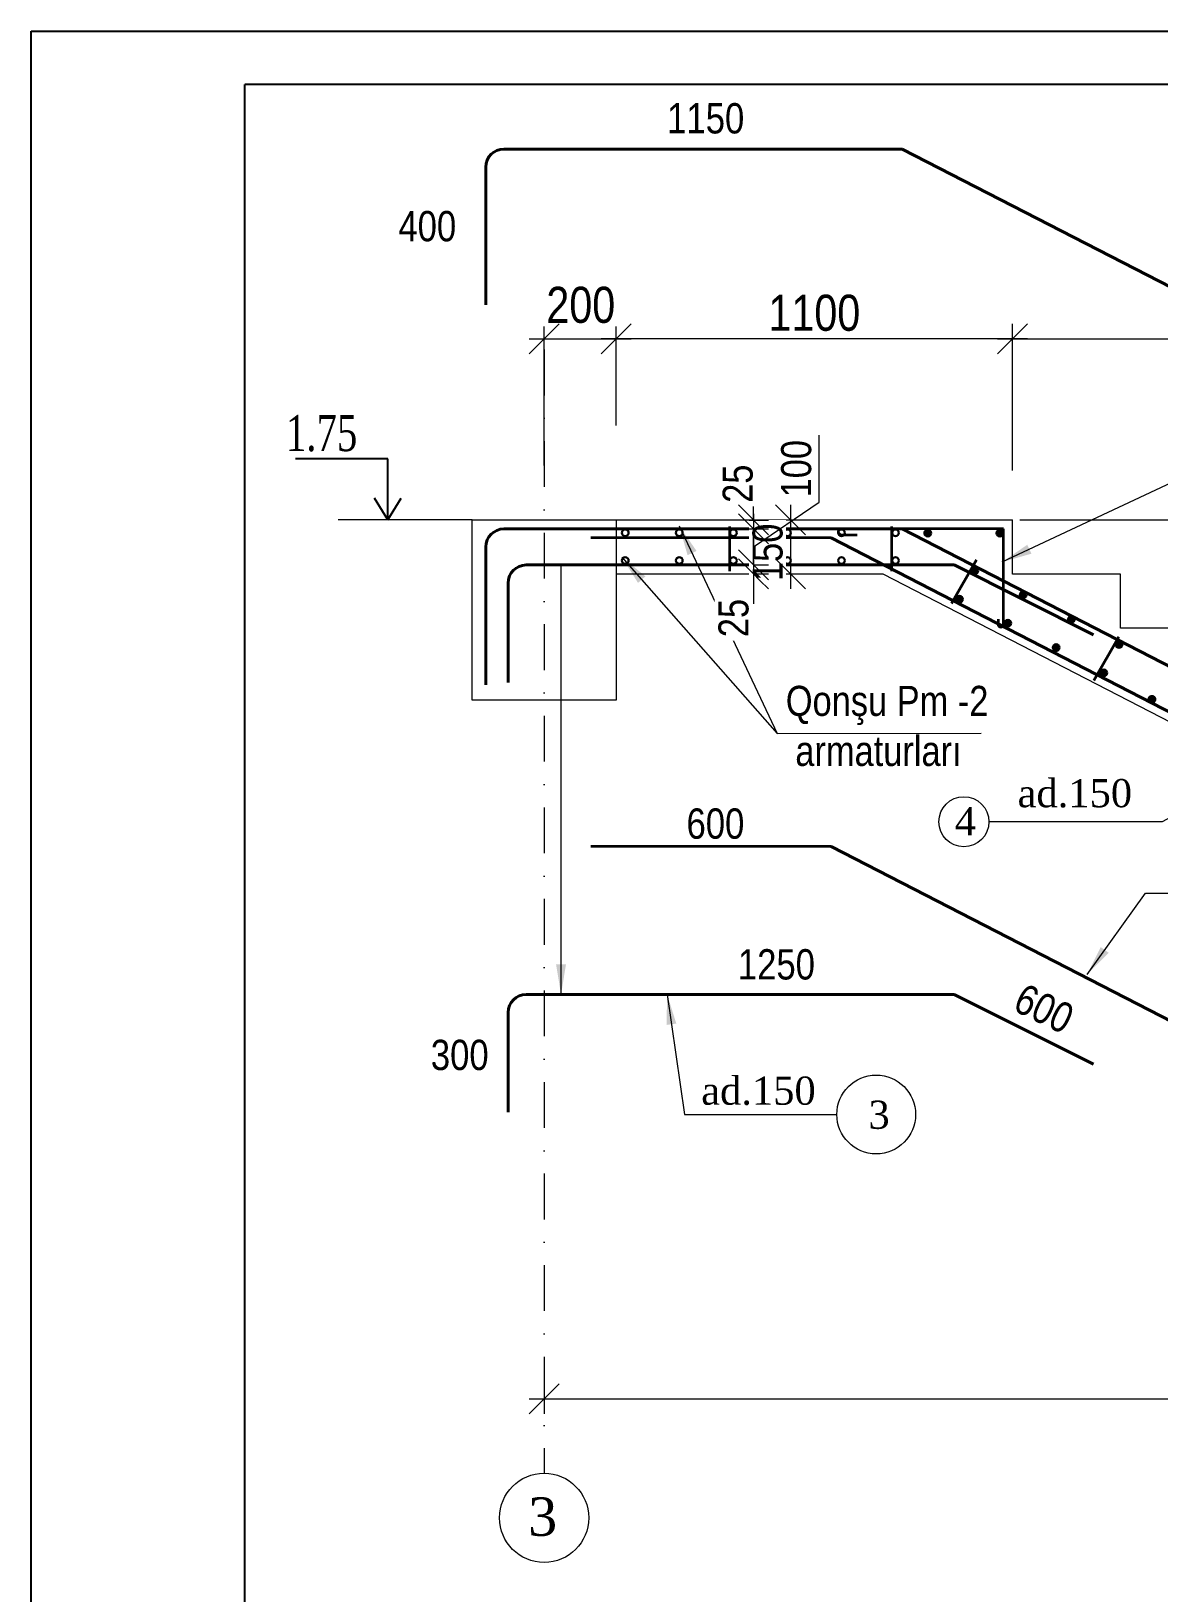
# Model space of a CAD drawing. Header units: millimetres. Extents: x -149347 to 251215, y -2929184 to -2541447.
# Drawn here: x 154722 to 164111, y -2595673 to -2582676 of the extents above; entities that cross this region are included whole.
import ezdxf

# ---------------------------------------------------------------- set-up
doc = ezdxf.new("R2010")
doc.units = ezdxf.units.MM
doc.linetypes.add('DASHDOTX2', pattern=[50.8, 25.4, -12.7, 0, -12.7])
for name, color, linetype, lineweight in [('àğìà  0.25', 7, 'Continuous', 25), ('ИЧ  РАЗМЕР  0.09', 143, 'Continuous', 9), ('размер  0.09', 141, 'Continuous', 9)]:
    doc.layers.add(name, color=color, linetype=linetype, lineweight=lineweight)
doc.styles.add('400', font='times.ttf', dxfattribs={"width": 0.75, "height": 300})
doc.styles.add('sevda', font='times.ttf')
doc.styles.get("Standard").update_dxf_attribs({"font": 'times.ttf'})
doc.styles.add('style1', font='A3TI(LA).TTF', dxfattribs={"height": 400})
doc.styles.add('style6', font='ARIALN.TTF', dxfattribs={"height": 300})
doc.styles.add('yazitipi', font='ARIALN.TTF')
doc.dimstyles.new('DIM_100', dxfattribs={"dimscale": 100, "dimtxt": 250, "dimasz": 2.5, "dimexe": 1.25, "dimexo": 0.625, "dimtad": 1, "dimdec": 0, "dimtxsty": 'style1', "dimblk": 'OBLIQUE', "dimcen": 2.5, "dimdle": 1.25, "dimclrd": 251, "dimclre": 251, "dimaunit": 1, "dimadec": 3, "dimazin": 0, "dimtfac": 1, "dimtdec": 0, "dimtmove": 1, "dimatfit": 3, "dimfxl": 1.25, "dimlwd": 5, "dimlwe": 5, "dimarcsym": 0})
doc.dimstyles.new('sevda', dxfattribs={"dimscale": 100, "dimtxt": 2.8, "dimasz": 2.5, "dimexe": 1.25, "dimexo": 0.625, "dimtad": 1, "dimtxsty": 'yazitipi', "dimblk": 'OBLIQUE', "dimcen": 2.5, "dimclrd": 253, "dimclre": 253, "dimclrt": 73, "dimaunit": 1, "dimadec": 3, "dimazin": 0, "dimtfac": 1, "dimtmove": 1, "dimatfit": 3, "dimfxl": 1, "dimlwd": 9, "dimlwe": 9, "dimarcsym": 0})

# ---------------------------------------------------------------- blocks, each defined once
blk = doc.blocks.new('mekteb')
at = {"color": 0, "lineweight": 25}
for p, q in [((99643, -1821466), (139843, -1821466)), ((99643, -1849866), (99643, -1821466))]:
    blk.add_line(p, q, dxfattribs=at)
at = {"color": 0, "lineweight": 25, "ltscale": 15}
for p in [(101643, -1849366), (139343, -1821966)]:
    blk.add_line(p, (101643, -1821966), dxfattribs=at)
blk = doc.blocks.new('_Oblique')
at = {"color": 0, "linetype": 'ByBlock', "lineweight": -2}
blk.add_line((-0.5, -0.5), (0.5, 0.5), dxfattribs=at)
blk = doc.blocks.new('*D1016')
at = {"color": 251, "lineweight": 5, "ltscale": 15, "transparency": 16777216}
for p, q in [((159593, -2585958), (159593, -2585112)), ((162893, -2586034), (162893, -2585112))]:
    blk.add_line(p, q, dxfattribs=at)
at = {"color": 251, "linetype": 'ByBlock', "lineweight": 5, "ltscale": 15, "transparency": 16777216}
blk.add_line((163018, -2585237), (159468, -2585237), dxfattribs=at)
at = {"layer": 'Defpoints', "color": 0, "lineweight": 15, "ltscale": 15, "transparency": 16777216}
for p in [(159593, -2585237), (159593, -2586021), (162893, -2586096)]:
    blk.add_point(p, dxfattribs=at)
at = {"color": 251, "lineweight": 5, "ltscale": 15, "transparency": 16777216, "xscale": 250, "yscale": 250, "zscale": 250, "rotation": 180}
blk.add_blockref('_Oblique', (159593, -2585237), dxfattribs=at)
at = {"color": 251, "lineweight": 5, "ltscale": 15, "transparency": 16777216, "xscale": 250, "yscale": 250, "zscale": 250}
blk.add_blockref('_Oblique', (162893, -2585237), dxfattribs=at)
at = {"color": 0, "lineweight": 15, "ltscale": 15, "transparency": 16777216, "insert": (161243, -2585021), "char_height": 300, "attachment_point": 5, "style": 'style6', "bg_fill": 3, "box_fill_scale": 1.1, "bg_fill_color": 9, "bg_fill_true_color": 13158600, "bg_fill_transparency": 0}
blk.add_mtext('1100', dxfattribs=at)
blk = doc.blocks.new('*D1017')
at = {"color": 251, "lineweight": 5, "ltscale": 15, "transparency": 16777216}
for p, q in [((162893, -2586331), (162893, -2585112)), ((171893, -2591181), (171893, -2585112))]:
    blk.add_line(p, q, dxfattribs=at)
at = {"color": 251, "linetype": 'ByBlock', "lineweight": 5, "ltscale": 15, "transparency": 16777216}
blk.add_line((162768, -2585237), (172018, -2585237), dxfattribs=at)
at = {"layer": 'Defpoints', "color": 0, "lineweight": 15, "ltscale": 15, "transparency": 16777216}
for p in [(171893, -2585237), (162893, -2586393), (171893, -2591243)]:
    blk.add_point(p, dxfattribs=at)
at = {"color": 251, "lineweight": 5, "ltscale": 15, "transparency": 16777216, "xscale": 250, "yscale": 250, "zscale": 250, "rotation": 180}
blk.add_blockref('_Oblique', (162893, -2585237), dxfattribs=at)
at = {"color": 251, "lineweight": 5, "ltscale": 15, "transparency": 16777216, "xscale": 250, "yscale": 250, "zscale": 250}
blk.add_blockref('_Oblique', (171893, -2585237), dxfattribs=at)
at = {"color": 0, "lineweight": 15, "ltscale": 15, "transparency": 16777216, "insert": (167393, -2585021), "char_height": 300, "attachment_point": 5, "style": 'style6', "bg_fill": 3, "box_fill_scale": 1.1, "bg_fill_color": 9, "bg_fill_true_color": 13158600, "bg_fill_transparency": 0}
blk.add_mtext('3000', dxfattribs=at)
blk = doc.blocks.new('*D1019')
at = {"color": 251, "linetype": 'ByBlock', "lineweight": 5, "ltscale": 15, "transparency": 16777216}
blk.add_line((161045, -2586618), (161045, -2587318), dxfattribs=at)
at = {"color": 251, "lineweight": 5, "ltscale": 15, "transparency": 16777216}
for p, q in [((160649, -2586743), (161170, -2586743)), ((161045, -2587193), (161170, -2587193))]:
    blk.add_line(p, q, dxfattribs=at)
at = {"layer": 'Defpoints', "color": 0, "lineweight": 15, "ltscale": 15, "transparency": 16777216}
blk.add_point((160587, -2586743), dxfattribs=at)
at = {"color": 0, "lineweight": 15, "ltscale": 15, "transparency": 16777216, "insert": (160855, -2587013), "char_height": 300, "attachment_point": 5, "rotation": 90, "style": 'style6', "bg_fill": 3, "box_fill_scale": 1.1, "bg_fill_color": 9, "bg_fill_true_color": 13158600, "bg_fill_transparency": 0}
blk.add_mtext('{\\H0.83333x;150}', dxfattribs=at)
at = {"layer": 'Defpoints', "color": 0, "lineweight": 15, "ltscale": 15, "transparency": 16777216}
blk.add_point((161045, -2587193), dxfattribs=at)
blk.add_point((161045, -2587193), dxfattribs=at)
at = {"color": 251, "lineweight": 5, "ltscale": 15, "transparency": 16777216, "xscale": 250, "yscale": 250, "zscale": 250}
for p, rotation in [((161045, -2586743), 90), ((161045, -2587193), 270)]:
    blk.add_blockref('_Oblique', p, dxfattribs=dict(at, rotation=rotation))
blk = doc.blocks.new('*D1020')
at = {"color": 251, "linetype": 'ByBlock', "lineweight": 5, "ltscale": 15, "transparency": 16777216}
for p, q in [((160736, -2586743), (160736, -2586493)), ((160736, -2586743), (160736, -2586818)), ((160736, -2586818), (160736, -2587068))]:
    blk.add_line(p, q, dxfattribs=at)
at = {"color": 251, "lineweight": 5, "ltscale": 15, "transparency": 16777216}
for p, q in [((160529, -2586743), (160861, -2586743)), ((160529, -2586818), (160861, -2586818))]:
    blk.add_line(p, q, dxfattribs=at)
at = {"layer": 'Defpoints', "color": 0, "lineweight": 15, "ltscale": 15, "transparency": 16777216}
for p in [(160466, -2586743), (160466, -2586818), (160736, -2586818)]:
    blk.add_point(p, dxfattribs=at)
at = {"color": 0, "lineweight": 15, "ltscale": 15, "transparency": 16777216, "insert": (160606, -2586442), "char_height": 300, "attachment_point": 5, "rotation": 90, "style": 'style6', "bg_fill": 3, "box_fill_scale": 1.1, "bg_fill_color": 9, "bg_fill_true_color": 13158600, "bg_fill_transparency": 0}
blk.add_mtext('{\\H0.83333x;25}', dxfattribs=at)
at = {"color": 251, "lineweight": 5, "ltscale": 15, "transparency": 16777216, "xscale": 250, "yscale": 250, "zscale": 250}
for p, rotation in [((160736, -2586743), 270), ((160736, -2586818), 90)]:
    blk.add_blockref('_Oblique', p, dxfattribs=dict(at, rotation=rotation))
blk = doc.blocks.new('*D1021')
at = {"color": 251, "linetype": 'ByBlock', "lineweight": 5, "ltscale": 15, "transparency": 16777216}
for p, q in [((160736, -2587118), (160736, -2586868)), ((160736, -2587118), (160736, -2587193)), ((160736, -2587193), (160736, -2587443))]:
    blk.add_line(p, q, dxfattribs=at)
at = {"color": 251, "lineweight": 5, "ltscale": 15, "transparency": 16777216}
for p, q in [((160736, -2587118), (160861, -2587118)), ((160736, -2587193), (160861, -2587193))]:
    blk.add_line(p, q, dxfattribs=at)
at = {"layer": 'Defpoints', "color": 0, "lineweight": 15, "ltscale": 15, "transparency": 16777216}
for p in [(160678, -2587118), (160678, -2587193), (160736, -2587193)]:
    blk.add_point(p, dxfattribs=at)
at = {"color": 251, "lineweight": 5, "ltscale": 15, "transparency": 16777216, "xscale": 250, "yscale": 250, "zscale": 250, "rotation": 270}
blk.add_blockref('_Oblique', (160736, -2587118), dxfattribs=at)
at = {"color": 0, "lineweight": 15, "ltscale": 15, "transparency": 16777216, "insert": (160571, -2587560), "char_height": 300, "attachment_point": 5, "rotation": 90, "style": 'style6', "bg_fill": 3, "box_fill_scale": 1.1, "bg_fill_color": 9, "bg_fill_true_color": 13158600, "bg_fill_transparency": 0}
blk.add_mtext('{\\H0.83333x;25}', dxfattribs=at)
at = {"color": 251, "lineweight": 5, "ltscale": 15, "transparency": 16777216, "xscale": 250, "yscale": 250, "zscale": 250, "rotation": 90}
blk.add_blockref('_Oblique', (160736, -2587193), dxfattribs=at)
blk = doc.blocks.new('*D1022')
at = {"color": 251, "linetype": 'ByBlock', "lineweight": 5, "ltscale": 15, "transparency": 16777216}
for p, q in [((161283, -2586596), (161283, -2586038)), ((160736, -2586968), (161283, -2586596)), ((160736, -2586693), (160736, -2587243))]:
    blk.add_line(p, q, dxfattribs=at)
at = {"color": 251, "lineweight": 5, "ltscale": 15, "transparency": 16777216}
for p, q in [((160736, -2586818), (160861, -2586818)), ((160736, -2587118), (160861, -2587118))]:
    blk.add_line(p, q, dxfattribs=at)
at = {"layer": 'Defpoints', "color": 0, "lineweight": 15, "ltscale": 15, "transparency": 16777216}
for p in [(160736, -2586818), (160736, -2587118), (160736, -2587118)]:
    blk.add_point(p, dxfattribs=at)
at = {"color": 251, "lineweight": 5, "ltscale": 15, "transparency": 16777216, "xscale": 250, "yscale": 250, "zscale": 250}
for p, rotation in [((160736, -2586818), 90), ((160736, -2587118), 270)]:
    blk.add_blockref('_Oblique', p, dxfattribs=dict(at, rotation=rotation))
at = {"color": 0, "lineweight": 15, "ltscale": 15, "transparency": 16777216, "insert": (161093, -2586317), "char_height": 300, "attachment_point": 5, "rotation": 90, "style": 'style6', "bg_fill": 3, "box_fill_scale": 1.1, "bg_fill_color": 9, "bg_fill_true_color": 13158600, "bg_fill_transparency": 0}
blk.add_mtext('{\\H0.83333x;100}', dxfattribs=at)
blk = doc.blocks.new('*D1011')
at = {"color": 251, "lineweight": 5, "ltscale": 15, "transparency": 16777216}
for p, q in [((158993, -2586290), (158993, -2585112)), ((159593, -2585958), (159593, -2585112))]:
    blk.add_line(p, q, dxfattribs=at)
at = {"color": 251, "linetype": 'ByBlock', "lineweight": 5, "ltscale": 15, "transparency": 16777216}
blk.add_line((158868, -2585237), (159718, -2585237), dxfattribs=at)
at = {"layer": 'Defpoints', "color": 0, "lineweight": 15, "ltscale": 15, "transparency": 16777216}
for p in [(159593, -2585237), (159593, -2586021), (158993, -2586353)]:
    blk.add_point(p, dxfattribs=at)
at = {"color": 0, "lineweight": 15, "ltscale": 15, "transparency": 16777216, "insert": (159298, -2584955), "char_height": 300, "attachment_point": 5, "style": 'style6', "bg_fill": 3, "box_fill_scale": 1.1, "bg_fill_color": 9, "bg_fill_true_color": 13158600, "bg_fill_transparency": 0}
blk.add_mtext('200', dxfattribs=at)
at = {"color": 251, "lineweight": 5, "ltscale": 15, "transparency": 16777216, "xscale": 250, "yscale": 250, "zscale": 250, "rotation": 180}
blk.add_blockref('_Oblique', (158993, -2585237), dxfattribs=at)
at = {"color": 251, "lineweight": 5, "ltscale": 15, "transparency": 16777216, "xscale": 250, "yscale": 250, "zscale": 250}
blk.add_blockref('_Oblique', (159593, -2585237), dxfattribs=at)
blk = doc.blocks.new('*D1012')
at = {"color": 251, "lineweight": 5, "ltscale": 15, "transparency": 16777216}
for p, q in [((158993, -2593734), (158993, -2594183)), ((176993, -2593734), (176993, -2594183))]:
    blk.add_line(p, q, dxfattribs=at)
at = {"color": 251, "linetype": 'ByBlock', "lineweight": 5, "ltscale": 15, "transparency": 16777216}
blk.add_line((158868, -2594058), (177118, -2594058), dxfattribs=at)
at = {"layer": 'Defpoints', "color": 0, "lineweight": 15, "ltscale": 15, "transparency": 16777216}
for p in [(158993, -2593672), (176993, -2593672), (176993, -2594058)]:
    blk.add_point(p, dxfattribs=at)
at = {"color": 251, "lineweight": 5, "ltscale": 15, "transparency": 16777216, "xscale": 250, "yscale": 250, "zscale": 250, "rotation": 180}
blk.add_blockref('_Oblique', (158993, -2594058), dxfattribs=at)
at = {"color": 251, "lineweight": 5, "ltscale": 15, "transparency": 16777216, "xscale": 250, "yscale": 250, "zscale": 250}
blk.add_blockref('_Oblique', (176993, -2594058), dxfattribs=at)
at = {"color": 0, "lineweight": 15, "ltscale": 15, "transparency": 16777216, "insert": (167993, -2593843), "char_height": 300, "attachment_point": 5, "style": 'style6', "bg_fill": 3, "box_fill_scale": 1.1, "bg_fill_color": 9, "bg_fill_true_color": 13158600, "bg_fill_transparency": 0}
blk.add_mtext('6000', dxfattribs=at)
blk = doc.blocks.new('*D1014')
at = {"color": 251, "linetype": 'ByBlock', "lineweight": 5, "ltscale": 15, "transparency": 16777216}
blk.add_line((174430, -2586618), (174430, -2591368), dxfattribs=at)
at = {"color": 251, "lineweight": 5, "ltscale": 15, "transparency": 16777216}
for p, q in [((162955, -2586743), (174555, -2586743)), ((171955, -2591243), (174555, -2591243))]:
    blk.add_line(p, q, dxfattribs=at)
at = {"layer": 'Defpoints', "color": 0, "lineweight": 15, "ltscale": 15, "transparency": 16777216}
for p in [(162893, -2586743), (171893, -2591243), (174430, -2591243)]:
    blk.add_point(p, dxfattribs=at)
at = {"color": 251, "lineweight": 5, "ltscale": 15, "transparency": 16777216, "xscale": 250, "yscale": 250, "zscale": 250}
for p, rotation in [((174430, -2586743), 90), ((174430, -2591243), 270)]:
    blk.add_blockref('_Oblique', p, dxfattribs=dict(at, rotation=rotation))
at = {"color": 0, "lineweight": 15, "ltscale": 15, "transparency": 16777216, "insert": (174214, -2588993), "char_height": 300, "attachment_point": 5, "rotation": 90, "style": 'style6', "bg_fill": 3, "box_fill_scale": 1.1, "bg_fill_color": 9, "bg_fill_true_color": 13158600, "bg_fill_transparency": 0}
blk.add_mtext('1500', dxfattribs=at)

msp = doc.modelspace()

# ---------------------------------------------------------------- hatches: boundary and pattern name
at = {"lineweight": 15, "ltscale": 80}
h = msp.add_hatch(dxfattribs=at)
h.set_pattern_fill('ANGLE', color=4)
h.set_pattern_definition([(0, (-2550835.322, -282213.6375), (0, 6.985), [5.08, -1.905]), (90, (-2550835.322, -282213.6375), (-6.985, 4e-16), [5.08, -1.905])])
edge = h.paths.add_edge_path()
edge.add_arc((162187.13625, -2586852.86243), 27.78757, 0, 360)
h = msp.add_hatch(dxfattribs=at)
h.set_pattern_fill('ANGLE', color=4)
h.set_pattern_definition([(0, (-2550428.6544, -282528.003), (0, 6.985), [5.08, -1.905]), (90, (-2550428.6544, -282528.003), (-6.985, 4e-16), [5.08, -1.905])])
edge = h.paths.add_edge_path()
edge.add_arc((162578.60643, -2587167.22787), 27.78757, 0, 360)
h = msp.add_hatch(dxfattribs=at)
h.set_pattern_fill('ANGLE', color=4)
h.set_pattern_definition([(0, (-2550555.898, -282764.541), (0, 6.985), [5.08, -1.905]), (90, (-2550555.898, -282764.541), (-6.985, 4e-16), [5.08, -1.905])])
edge = h.paths.add_edge_path()
edge.add_arc((162451.36252, -2587403.76586), 27.78757, 0, 360)

# ---------------------------------------------------------------- linework, layer by layer
at = {"color": 7, "lineweight": 40, "ltscale": 80}
for p, q in [((158657.60969, -2583656.01379), (161975.07342, -2583656.01379)), ((158507.60969, -2583806.01379), (158507.60969, -2584953.69338)), ((158657.60969, -2586818.4196), (161975.07342, -2586818.4196)), ((171643.8273, -2592173.4196), (161383.8273, -2586893.4196)), ((161975.07342, -2586818.4196), (171847.81673, -2591898.70275)), ((158507.60969, -2586968.4196), (158507.60969, -2588116.09919)), ((158842.77852, -2587118.4196), (162407.36832, -2587118.4196)), ((162593.72985, -2587076.17968), (162385.11352, -2587439.01567)), ((162407.36832, -2587118.4196), (163567.33726, -2587698.40407)), ((158692.77852, -2587268.4196), (158692.77852, -2588096.7551)), ((158842.77852, -2590693.65524), (162407.36832, -2590693.65524)), ((158692.77852, -2590843.65524), (158692.77852, -2591671.99074))]:
    msp.add_line(p, q, dxfattribs=at)
at = {"color": 1, "linetype": 'DASHDOTX2', "lineweight": 13, "ltscale": 15}
msp.add_line((158992.77852, -2585325.45128), (158992.77852, -2594674.56172), dxfattribs=at)
at = {"color": 7}
msp.add_line((157691.1643, -2586233.86187), (156921.25486, -2586233.86187), dxfattribs=at)
at = {"color": 0}
msp.add_line((157691.1643, -2586743.4196), (157691.1643, -2586233.86187), dxfattribs=at)
at = {"color": 7, "lineweight": 15, "ltscale": 80}
for p, q in [((158392.77852, -2586743.4196), (157277.8846, -2586743.4196)), ((159592.77852, -2586743.4196), (162892.77852, -2586743.4196)), ((161816.1222, -2587193.4196), (159592.77852, -2587193.4196)), ((170816.1222, -2591843.4196), (161816.1222, -2587193.4196))]:
    msp.add_line(p, q, dxfattribs=at)
at = {"color": 7, "lineweight": 35, "ltscale": 80}
for p, q in [((161383.8273, -2586893.4196), (159380.60001, -2586893.4196)), ((160536.10609, -2586796.69665), (160536.10609, -2587168.95494)), ((161492.26878, -2586868.57509), (161599.85887, -2586868.57509)), ((161885.01998, -2586796.69665), (161885.01998, -2587168.95494)), ((161383.8273, -2589460.29005), (159380.60001, -2589460.29005))]:
    msp.add_line(p, q, dxfattribs=at)
at = {"color": 7, "ltscale": 15}
for points in [[(157691.1643, -2586743.4196), (157578.90749, -2586561.71833)], [(157691.1643, -2586743.4196), (157803.42111, -2586561.71833)]]:
    msp.add_lwpolyline(points, dxfattribs=at)
at = {"color": 1, "lineweight": 15, "ltscale": 15}
msp.add_lwpolyline([(159592.77852, -2588243.4196), (158392.77852, -2588243.4196), (158392.77852, -2586743.4196), (159592.77852, -2586743.4196)], close=True, dxfattribs=at)
at = {"color": 7, "lineweight": 15, "ltscale": 80}
for points in [[(162892.77852, -2587193.4196), (162892.77852, -2586743.4196)], [(176392.77852, -2591843.4196), (171892.77852, -2591843.4196), (171892.77852, -2591243.4196), (170992.77852, -2591243.4196), (170992.77852, -2590793.4196), (170092.77852, -2590793.4196), (170092.77852, -2590343.4196), (169192.77852, -2590343.4196), (169192.77852, -2589893.4196), (168292.77852, -2589893.4196), (168292.77852, -2589443.4196), (167392.77852, -2589443.4196), (167392.77852, -2588993.4196), (166492.77852, -2588993.4196), (166492.77852, -2588543.4196), (165592.77852, -2588543.4196), (165592.77852, -2588093.4196), (164692.77852, -2588093.4196), (164692.77852, -2587643.4196), (163792.77852, -2587643.4196), (163792.77852, -2587193.4196), (162892.77852, -2587193.4196)]]:
    msp.add_lwpolyline(points, dxfattribs=at)
at = {"color": 7, "lineweight": 9}
msp.add_circle((158992.77852, -2595049.67053), 371.07409, dxfattribs=at)
at = {"color": 7, "lineweight": 40, "ltscale": 80}
for centre in [(158657.60969, -2583806.01379), (158657.60969, -2586968.4196), (158842.77852, -2587268.4196), (158842.77852, -2590843.65524)]:
    msp.add_arc(centre, 150, 90, 180, dxfattribs=at)
at = {"color": 7, "lineweight": 35, "ltscale": 80}
msp.add_open_spline([(161459.31885, -2586818.4196), (161439.31532, -2586818.4196), (161422.24409, -2586872.27345), (161492.26878, -2586868.57509)], degree=3, dxfattribs=at)
at = {"layer": 'àğìà  0.25', "lineweight": 30}
for centre in [(159668.5162, -2586849.65293), (160118.5162, -2586849.65293), (160568.5162, -2586849.65293), (161018.5162, -2586849.65293), (161468.5162, -2586849.65293), (161918.5162, -2586849.65293), (162187.13625, -2586852.86243), (159668.5162, -2587081.36692), (160118.5162, -2587081.36692), (160568.5162, -2587081.36692), (161018.5162, -2587081.36692), (161468.5162, -2587081.36692), (161918.5162, -2587081.36692), (162578.60643, -2587167.22787), (162451.36252, -2587403.76586)]:
    msp.add_circle(centre, 27.78757, dxfattribs=at)
at = {"layer": 'ИЧ  РАЗМЕР  0.09'}
for centre, radius in [((162488.43558, -2589255.51635), 208.63863), ((161758.39624, -2591692.01327), 328.00739)]:
    msp.add_circle(centre, radius, dxfattribs=at)

# ---------------------------------------------------------------- block references
at = {"color": 7, "lineweight": 15, "xscale": 0.8889158819132976, "yscale": 0.8889158819132976, "zscale": 0.8889158819132976}
msp.add_blockref('mekteb', (66147.25871, -963545.78253), dxfattribs=at)

# ---------------------------------------------------------------- texts
at = {"color": 7, "insert": (157139.70918, -2586023.53636), "char_height": 300, "attachment_point": 5, "style": '400'}
msp.add_mtext('{\\fTimes New Roman|b0|i0|c238|p18;1.75}', dxfattribs=at)
at = {"color": 7, "insert": (159101.70159, -2594879.03185), "char_height": 320, "attachment_point": 3, "style": 'sevda'}
msp.add_mtext_dynamic_manual_height_columns('3', width=263.5904201, gutter_width=12.5, heights=[0], dxfattribs=at)
at = {"layer": 'ИЧ  РАЗМЕР  0.09', "char_height": 252, "attachment_point": 5, "style": 'style6'}
for s, insert in [('{\\fArial Narrow|b0|i0|c238|p34;1150}', (160338.29957, -2583402.03323)), ('{\\fArial Narrow|b0|i0|c238|p34;400}', (158019.82841, -2584299.72566)), ('{\\fArial Narrow|b0|i0|c238|p34;600}', (160419.21915, -2589272.46387)), ('{\\fArial Narrow|b0|i0|c238|p34;1250}', (160927.00445, -2590444.1926)), ('{\\fArial Narrow|b0|i0|c238|p34;300}', (158290.03164, -2591197.97225))]:
    msp.add_mtext(s, dxfattribs=dict(at, insert=insert))
at = {"layer": 'размер  0.09', "insert": (161005.24774, -2588124.51843), "char_height": 250, "attachment_point": 1, "style": 'style6'}
msp.add_mtext('Qon{\\fArial Narrow|b0|i0|c238|p34;şu Pm -2 \\P armaturları}', dxfattribs=at)
at = {"layer": 'размер  0.09', "char_height": 234.36, "attachment_point": 1}
for s, insert in [('{\\fTimes New Roman|b0|i0|c238|p18;4}', (162412.06363, -2589134.73465)), ('аd.150', (160300.81054, -2591376.62611)), ('{\\fTimes New Roman|b0|i0|c238|p18;3}', (161693.55355, -2591576.86774))]:
    msp.add_mtext(s, dxfattribs=dict(at, insert=insert))

# ---------------------------------------------------------------- leaders
at = {"color": 7, "lineweight": 15, "ltscale": 80}
for points in [[(160118.0147, -2586793.21167), (160932.1622, -2588519.81689), (162631.76151, -2588518.26671)], [(159640.22713, -2587052.71323), (160932.1622, -2588519.81689)], [(160017.1432, -2590693.65524), (160160.52174, -2591692.01327), (161430.38885, -2591692.01327)]]:
    msp.add_leader(points, dimstyle='DIM_100', override={"dimtad": 0}, dxfattribs=at)
at = {"color": 1, "lineweight": 15, "ltscale": 15}
msp.add_leader([(159133.57902, -2590693.65524), (159133.57902, -2587118.4196)], dimstyle='sevda', override={"dimgap": 0.625, "dimtad": 0}, dxfattribs=at)

# ---------------------------------------------------------------- next in the draw order: dimensions: what is measured, and where the dimension line sits
at = {"color": 7, "lineweight": 15, "ltscale": 15}
for base, p1, p2, picture, middle in [((159592.77852, -2585236.73486), (162892.77852, -2586096.13224), (159592.77852, -2586020.80124), '*D1016', (161242.77852, -2585021.06297)), ((176992.77852, -2594058.24288), (158992.77852, -2593671.57795), (176992.77852, -2593671.57795), '*D1012', (167992.77852, -2593842.57099))]:
    dim = msp.add_linear_dim(base=base, p1=p1, p2=p2, dimstyle='DIM_100', override={"dimlfac": 0.333333, "dimtxsty": 'style6', "dimfxl": 200, "dimfxlon": 1, "dimtfill": 1, "dimtfillclr": 256, "dimarcsym": 1}, dxfattribs=at)
    dim.commit()
    dim.dimension.update_dxf_attribs({"geometry": picture, "text_midpoint": middle})
dim = msp.add_linear_dim(base=(161045.2554, -2587193.4196), p1=(160586.72473, -2586743.4196), p2=(161045.2554, -2587193.4196), angle=90, text='{\\H0.83333x;<>}', dimstyle='DIM_100', override={"dimlfac": 0.333333, "dimtxsty": 'style6', "dimfxl": 200, "dimfxlon": 1, "dimtfill": 1, "dimtfillclr": 256, "dimarcsym": 1}, dxfattribs=at)
dim.commit()
dim.dimension.update_dxf_attribs({"geometry": '*D1019', "text_midpoint": (161045.2554, -2587012.95279), "dimtype": 160})

# ---------------------------------------------------------------- next in the draw order: dimensions: what is measured, and where the dimension line sits
dim = msp.add_linear_dim(base=(159592.77852, -2585236.73486), p1=(158992.77852, -2586352.59325), p2=(159592.77852, -2586020.80124), dimstyle='DIM_100', override={"dimlfac": 0.333333, "dimtxsty": 'style6', "dimfxl": 200, "dimfxlon": 1, "dimtfill": 1, "dimtfillclr": 256, "dimarcsym": 1}, dxfattribs=at)
dim.commit()
dim.dimension.update_dxf_attribs({"geometry": '*D1011', "text_midpoint": (159297.88211, -2585170.24112), "dimtype": 160})
dim = msp.add_linear_dim(base=(171892.77852, -2585236.73486), p1=(162892.77852, -2586393.14668), p2=(171892.77852, -2591243.4196), dimstyle='DIM_100', override={"dimlfac": 0.333333, "dimtxsty": 'style6', "dimfxl": 200, "dimfxlon": 1, "dimtfill": 1, "dimtfillclr": 256, "dimarcsym": 1}, dxfattribs=at)
dim.commit()
dim.dimension.update_dxf_attribs({"geometry": '*D1017', "text_midpoint": (167392.77852, -2585021.06297)})
dim = msp.add_linear_dim(base=(160736.42152, -2586818.4196), p1=(160466.01658, -2586743.4196), p2=(160466.01658, -2586818.4196), angle=90, text='{\\H0.83333x;<>}', dimstyle='DIM_100', override={"dimlfac": 0.333333, "dimtxsty": 'style6', "dimfxl": 200, "dimfxlon": 1, "dimtfill": 1, "dimtfillclr": 256, "dimarcsym": 1}, dxfattribs=at)
dim.commit()
dim.dimension.update_dxf_attribs({"geometry": '*D1020', "text_midpoint": (160796.24965, -2586442.03227), "dimtype": 160})

# ---------------------------------------------------------------- next in the draw order: hatches: boundary and pattern name
at = {"lineweight": 15, "ltscale": 80}
h = msp.add_hatch(dxfattribs=at)
h.set_pattern_fill('ANGLE', color=4)
h.set_pattern_definition([(0, (-2550235.322, -282213.6375), (0, 6.985), [5.08, -1.905]), (90, (-2550235.322, -282213.6375), (-6.985, 4e-16), [5.08, -1.905])])
edge = h.paths.add_edge_path()
edge.add_arc((162787.13625, -2586852.86243), 27.78757, 0, 360)
h = msp.add_hatch(dxfattribs=at)
h.set_pattern_fill('ANGLE', color=4)
h.set_pattern_definition([(0, (-2550025.3074, -282727.53), (0, 6.985), [5.08, -1.905]), (90, (-2550025.3074, -282727.53), (-6.985, 4e-16), [5.08, -1.905])])
edge = h.paths.add_edge_path()
edge.add_arc((162981.95346, -2587366.75523), 27.78757, 0, 360)
h = msp.add_hatch(dxfattribs=at)
h.set_pattern_fill('ANGLE', color=4)
h.set_pattern_definition([(0, (-2549623.5775, -282930.31), (0, 6.985), [5.08, -1.905]), (90, (-2549623.5775, -282930.31), (-6.985, 4e-16), [5.08, -1.905])])
edge = h.paths.add_edge_path()
edge.add_arc((163383.68341, -2587569.53503), 27.78757, 0, 360)
h = msp.add_hatch(dxfattribs=at)
h.set_pattern_fill('ANGLE', color=4)
h.set_pattern_definition([(0, (-2550152.551, -282964.068), (0, 6.985), [5.08, -1.905]), (90, (-2550152.551, -282964.068), (-6.985, 4e-16), [5.08, -1.905])])
edge = h.paths.add_edge_path()
edge.add_arc((162854.70956, -2587603.29322), 27.78757, 0, 360)
h = msp.add_hatch(dxfattribs=at)
h.set_pattern_fill('ANGLE', color=4)
h.set_pattern_definition([(0, (-2549750.8214, -283166.848), (0, 6.985), [5.08, -1.905]), (90, (-2549750.8214, -283166.848), (-6.985, 4e-16), [5.08, -1.905])])
edge = h.paths.add_edge_path()
edge.add_arc((163256.4395, -2587806.07303), 27.78757, 0, 360)
h = msp.add_hatch(dxfattribs=at)
h.set_pattern_fill('ANGLE', color=4)
h.set_pattern_definition([(0, (-2549215.208, -283140.849), (0, 6.985), [5.08, -1.905]), (90, (-2549215.208, -283140.849), (-6.985, 4e-16), [5.08, -1.905])])
edge = h.paths.add_edge_path()
edge.add_arc((163779.80016, -2587780.0736), 27.78757, 0, 360)
h = msp.add_hatch(dxfattribs=at)
h.set_pattern_fill('ANGLE', color=4)
h.set_pattern_definition([(0, (-2549342.452, -283377.387), (0, 6.985), [5.08, -1.905]), (90, (-2549342.452, -283377.387), (-6.985, 4e-16), [5.08, -1.905])])
edge = h.paths.add_edge_path()
edge.add_arc((163652.55626, -2588016.61159), 27.78757, 0, 360)
h = msp.add_hatch(dxfattribs=at)
h.set_pattern_fill('ANGLE', color=4)
h.set_pattern_definition([(0, (-2548937.594, -283597.506), (0, 6.985), [5.08, -1.905]), (90, (-2548937.594, -283597.506), (-6.985, 4e-16), [5.08, -1.905])])
edge = h.paths.add_edge_path()
edge.add_arc((164054.39268, -2588236.73082), 27.78757, 0, 360)

# ---------------------------------------------------------------- next in the draw order: linework, layer by layer
at = {"color": 7, "lineweight": 35, "ltscale": 80}
for p, q in [((162817.77852, -2586818.4196), (161459.31885, -2586818.4196)), ((162817.77852, -2587613.45544), (162817.77852, -2586818.4196)), ((162773.31343, -2587568.4196), (162773.31343, -2587615.51861))]:
    msp.add_line(p, q, dxfattribs=at)
at = {"color": 7, "lineweight": 40, "ltscale": 80}
msp.add_line((163779.28734, -2587716.47024), (163570.67101, -2588079.30622), dxfattribs=at)
at = {"color": 7, "lineweight": 35, "ltscale": 80}
msp.add_arc((162795.54597, -2587613.45544), 22.23254, 180, 0, dxfattribs=at)
at = {"layer": 'àğìà  0.25', "lineweight": 30}
for centre in [(162787.13625, -2586852.86243), (162981.95346, -2587366.75523), (163383.68341, -2587569.53503), (162854.70956, -2587603.29322), (163256.4395, -2587806.07303), (163779.80016, -2587780.0736), (163652.55626, -2588016.61159), (164054.39268, -2588236.73082)]:
    msp.add_circle(centre, 27.78757, dxfattribs=at)

# ---------------------------------------------------------------- next in the draw order: texts
at = {"layer": 'размер  0.09', "insert": (162935.43171, -2588900.33963), "char_height": 234.36, "attachment_point": 1}
msp.add_mtext('аd.{\\fTimes New Roman|b0|i0|c238|p18;15}0', dxfattribs=at)

# ---------------------------------------------------------------- next in the draw order: dimensions: what is measured, and where the dimension line sits
at = {"color": 7, "lineweight": 15, "ltscale": 15}
dim = msp.add_linear_dim(base=(160736.42152, -2587193.4196), p1=(160677.56748, -2587118.4196), p2=(160677.56748, -2587193.4196), angle=90, text='{\\H0.83333x;<>}', dimstyle='DIM_100', override={"dimlfac": 0.333333, "dimtxsty": 'style6', "dimfxl": 200, "dimfxlon": 1, "dimtfill": 1, "dimtfillclr": 256, "dimarcsym": 1}, dxfattribs=at)
dim.commit()
dim.dimension.update_dxf_attribs({"geometry": '*D1021', "text_midpoint": (160761.40228, -2587559.79065), "dimtype": 160})

# ---------------------------------------------------------------- next in the draw order: leaders
at = {"color": 7, "lineweight": 15, "ltscale": 80}
for points in [[(162806.9369, -2587093.46424), (164394.72251, -2586348.46162), (165837.82521, -2586348.46162)], [(165404.19248, -2588565.36865), (164140.17691, -2589255.51635), (162697.07421, -2589255.51635)], [(163515.39548, -2590526.07414), (163999.98834, -2589848.91089), (165269.85545, -2589848.91089)]]:
    msp.add_leader(points, dimstyle='DIM_100', override={"dimtad": 0}, dxfattribs=at)

# ---------------------------------------------------------------- next in the draw order: dimensions: what is measured, and where the dimension line sits
at = {"color": 7, "lineweight": 15, "ltscale": 15}
dim = msp.add_linear_dim(base=(160736.42152, -2587118.4196), p1=(160736.42152, -2586818.4196), p2=(160736.42152, -2587118.4196), angle=90, text='{\\H0.83333x;<>}', dimstyle='DIM_100', override={"dimlfac": 0.333333, "dimtxsty": 'style6', "dimfxl": 200, "dimfxlon": 1, "dimtfill": 1, "dimtfillclr": 256, "dimarcsym": 1}, dxfattribs=at)
dim.commit()
dim.dimension.update_dxf_attribs({"geometry": '*D1022', "text_midpoint": (161283.06918, -2586533.52075), "dimtype": 160})
dim = msp.add_linear_dim(base=(174429.63278, -2591243.4196), p1=(162892.77852, -2586743.4196), p2=(171892.77852, -2591243.4196), angle=90, dimstyle='DIM_100', override={"dimlfac": 0.333333, "dimtxsty": 'style6', "dimfxl": 200, "dimfxlon": 1, "dimtfill": 1, "dimtfillclr": 256, "dimarcsym": 1}, dxfattribs=at)
dim.commit()
dim.dimension.update_dxf_attribs({"geometry": '*D1014', "text_midpoint": (174213.96088, -2588993.4196)})

# ---------------------------------------------------------------- next in the draw order: linework, layer by layer
at = {"color": 7, "lineweight": 40, "ltscale": 80}
for p, q in [((161975.07342, -2583656.01379), (171847.81673, -2588736.29694)), ((171643.8273, -2594740.29005), (161383.8273, -2589460.29005)), ((162407.36832, -2590693.65524), (163567.33726, -2591273.63971))]:
    msp.add_line(p, q, dxfattribs=at)

# ---------------------------------------------------------------- next in the draw order: texts
at = {"layer": 'ИЧ  РАЗМЕР  0.09', "insert": (163155.33336, -2590811.88342), "char_height": 252, "attachment_point": 5, "rotation": 334.380334416, "style": 'style6'}
msp.add_mtext('{\\fArial Narrow|b0|i0|c238|p34;600}', dxfattribs=at)

doc.saveas('drawing.dxf')
